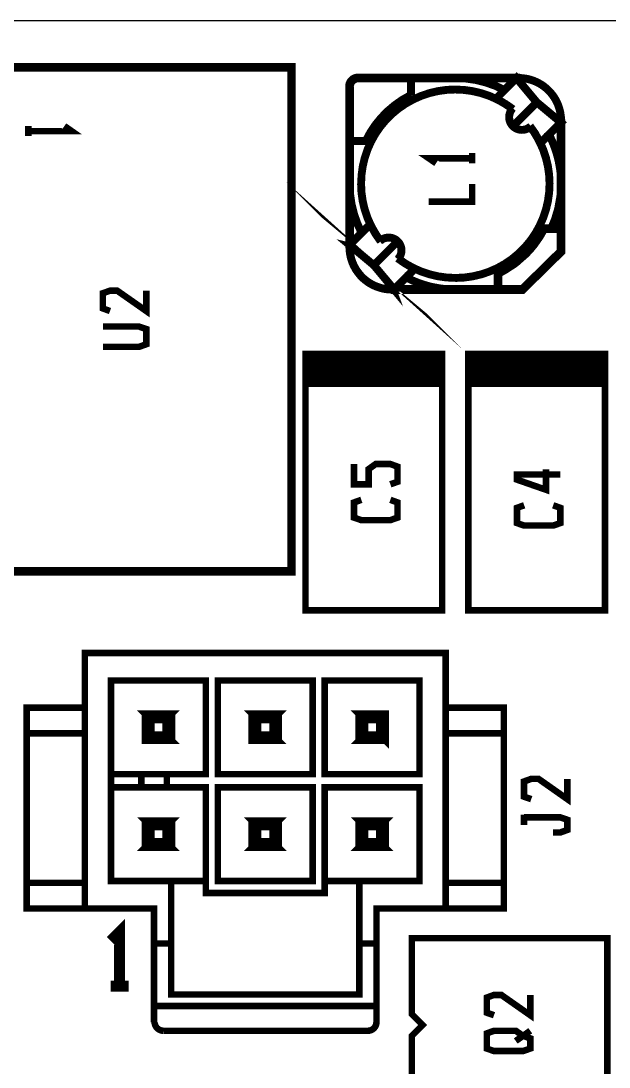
# Model space of a CAD drawing. Extents: x -20.8 to 79.2, y 1.7 to 41.7.
# Drawn here: x 26.84 to 40.6, y 17.26 to 41.74 of the extents above; entities that cross this region are included whole.
import ezdxf

# ---------------------------------------------------------------- set-up
doc = ezdxf.new("R2010")
doc.units = 0
doc.header["$MEASUREMENT"] = 0
doc.layers.add('22-313-0_AST', color=7, linetype='CONTINUOUS')

msp = doc.modelspace()

# ---------------------------------------------------------------- linework, layer by layer
at = {"layer": '22-313-0_AST'}
msp.add_line((79.16695160801075, 41.73524286837579), (-20.78204839198925, 41.73524286837579), dxfattribs=at)
for points, const_width in [([(25.47897160801075, 40.65066286837578), (25.27831160801075, 40.65574286837578), (25.27831160801075, 28.85998286837578), (33.17263160801075, 28.85998286837578), (33.17263160801075, 40.65066286837578), (25.47897160801075, 40.65066286837578)], 0.20066), ([(34.71441160801075, 40.38396286837578), (35.95139160801075, 40.38396286837578), (35.95139160801075, 40.01312286837578)], 0.1524), ([(34.72711160801074, 40.42714286837578), (38.43805160801075, 40.42714286837578), (38.43805160801075, 40.37380286837578), (34.71695160801075, 40.37380286837578)], 0.1524), ([(34.72965160801075, 40.42714286837578), (34.72965160801075, 40.41698286837578)], 0.1524), ([(35.98441160801075, 39.99280286837578), (35.98441160801075, 40.41698286837578), (34.72965160801075, 40.41698286837578)], 0.1524), ([(37.00549160801075, 40.41698286837578), (37.00295160801075, 40.38396286837578), (37.00803160801075, 40.38396286837578)], 0.1524), ([(37.92497160801074, 39.90898286837578), (38.43805160801075, 40.42460286837578), (38.92319160801075, 39.84294286837579), (39.50231160801075, 39.36034286837578), (38.98669160801075, 38.84726286837579)], 0.1524), ([(38.99685160801075, 38.90314286837578), (39.45151160801075, 39.35780286837578), (38.89779160801076, 39.82262286837578), (38.43551160801075, 40.37380286837578), (37.98085160801075, 39.91914286837579)], 0.1524), ([(38.48123160801075, 40.41698286837578), (38.41516560801075, 40.41482686837578)], 0.1524), ([(38.41519160801075, 40.41444286837579), (38.42281160801075, 40.38650286837578), (38.89525160801075, 39.82008286837578), (38.92319160801075, 39.84294286837579), (38.45329160801075, 40.40428286837578)], 0.1524), ([(39.47691160801075, 39.36034286837578), (39.47183160801075, 39.36288286837578), (38.91049160801075, 39.83278286837578), (38.43805160801075, 40.39666286837578), (38.43805160801075, 40.39920286837578), (38.45329160801075, 40.40428286837578), (38.46091160801075, 40.38396286837578)], 0.1524), ([(38.48377160801075, 40.39920286837578), (38.43809960801075, 40.39815286837578)], 0.1524), ([(38.48377160801075, 40.38396286837578), (38.46091760801075, 40.38369686837578)], 0.1524), ([(34.55693160801076, 40.20108286837578), (34.55693160801076, 36.49268286837578), (34.50359160801075, 36.49268286837578), (34.50359160801075, 40.20108286837578)], 0.1524), ([(34.51375160801075, 40.20362286837578), (34.51375160801075, 38.91076286837578), (34.90999160801076, 38.91076286837578), (34.90999160801076, 38.94378286837578), (34.54677160801074, 38.94378286837578), (34.54677160801074, 40.21378286837578)], 0.1524), ([(38.15357160801074, 40.09948286837578), (38.16881160801075, 40.12996286837578)], 0.1524), ([(38.33899160801075, 39.28668286837578), (38.36439160801076, 39.26128286837578), (38.92319160801075, 39.82008286837578), (38.89779160801076, 39.84548286837578), (38.33899160801075, 39.28668286837578)], 0.1524), ([(39.46167160801075, 39.38574286837579), (38.92065160801075, 39.84548286837578), (38.89779160801076, 39.82008286837578), (39.46421160801075, 39.34764286837579), (39.49215160801075, 39.33494286837578)], 0.1524), ([(39.45405160801075, 36.35298286837578), (39.45405160801075, 39.36034286837578), (39.50485160801075, 39.36034286837578), (39.50485160801075, 36.33012286837578)], 0.1524), ([(39.46167160801075, 39.38574286837579), (39.46103760801075, 39.40603486837578)], 0.1524), ([(39.47691160801075, 39.36034286837578), (39.47691160801075, 39.40606286837578)], 0.1524), ([(39.49215160801075, 39.33494286837578), (39.49447360801075, 39.40352286837578)], 0.1524), ([(27.01313160801075, 39.04030286837578), (27.01313160801075, 39.27652286837579)], 0.1524), ([(27.01313160801075, 39.15714286837579), (28.02913160801075, 39.15714286837579), (27.85895160801076, 39.27652286837579)], 0.1524), ([(38.74793160801075, 39.27398286837578), (38.76825160801075, 39.24858286837578), (38.75555160801075, 39.23588286837578)], 0.1524), ([(38.74539160801076, 39.25112286837578), (38.77079160801075, 39.27144286837579)], 0.1524), ([(38.75555160801075, 39.23588286837578), (38.76825160801075, 39.24858286837578)], 0.1524), ([(39.21021160801075, 39.08602286837579), (39.17973160801075, 39.07078286837578), (39.24069160801075, 38.94632286837578), (39.26101160801075, 38.90314286837578), (39.27879160801075, 38.85996286837578), (39.29657160801074, 38.81678286837578), (39.31181160801075, 38.77360286837578), (39.32959160801075, 38.72788286837578), (39.34229160801075, 38.68470286837578), (39.35753160801075, 38.63898286837578), (39.37023160801076, 38.59326286837578), (39.38293160801076, 38.54754286837579), (39.39563160801075, 38.50182286837578), (39.40579160801075, 38.45610286837578), (39.43119160801075, 38.31386286837579), (39.43881160801075, 38.26814286837578), (39.44389160801075, 38.21988286837578), (39.45151160801075, 38.17162286837578), (39.46167160801075, 37.92524286837578), (39.45913160801076, 37.79316286837578), (39.45151160801075, 37.70426286837579), (39.44897160801074, 37.66108286837578), (39.44389160801075, 37.61790286837578), (39.39817160801075, 37.36390286837578), (39.38801160801075, 37.32072286837578), (39.37531160801075, 37.28008286837578), (39.32705160801075, 37.11752286837578), (39.31181160801075, 37.07688286837578), (39.29657160801074, 37.03878286837578), (39.28133160801075, 37.00068286837578), (39.23053160801076, 36.88384286837578), (39.26101160801075, 36.87114286837578), (39.27879160801075, 36.90924286837578), (39.31181160801075, 36.98798286837578), (39.32705160801075, 37.02608286837578), (39.34229160801075, 37.06672286837578), (39.35753160801075, 37.10736286837579), (39.40833160801076, 37.27246286837578), (39.41849160801075, 37.31310286837578), (39.42865160801075, 37.35628286837578), (39.43881160801075, 37.39946286837579), (39.44897160801074, 37.44010286837578), (39.46421160801075, 37.52646286837579), (39.46929160801075, 37.56964286837578), (39.47691160801075, 37.61536286837578), (39.48199160801075, 37.65854286837578), (39.48453160801076, 37.70172286837578), (39.49215160801075, 37.79062286837578), (39.49469160801075, 37.92778286837578), (39.48199160801075, 38.17416286837578), (39.47691160801075, 38.22242286837578), (39.47183160801075, 38.27322286837578), (39.46421160801075, 38.32148286837578), (39.41595160801075, 38.55770286837578), (39.40325160801075, 38.60342286837578), (39.38801160801075, 38.64914286837578), (39.37531160801075, 38.69486286837579), (39.36007160801075, 38.74058286837578), (39.30927160801075, 38.87266286837578), (39.29149160801075, 38.91584286837578), (39.27117160801075, 38.95902286837578), (39.21021160801075, 39.08602286837579)], 0.1524), ([(34.89475160801075, 38.93362286837579), (34.92523160801075, 38.91838286837578)], 0.1524), ([(37.39919160801075, 38.64152286837578), (37.39919160801075, 38.40530286837578)], 0.1524), ([(37.39919160801075, 38.52214286837578), (36.38319160801075, 38.52214286837578), (36.55337160801074, 38.40530286837578)], 0.1524), ([(34.53153160801075, 36.49268286837578), (34.53407160801075, 36.49014286837578), (35.09795160801075, 36.02024286837578), (35.08525160801075, 36.03294286837578), (35.11065160801075, 36.01008286837578), (35.66691160801075, 36.56634286837578), (35.64405160801075, 36.59174286837578), (35.08525160801075, 36.03294286837578)], 0.1524), ([(34.54677160801074, 37.92778286837578), (34.51375160801075, 37.92524286837578)], 0.1524), ([(34.51375160801075, 37.92524286837578), (34.51375160801075, 37.92270286837578)], 0.1524), ([(34.54677160801074, 37.92778286837578), (34.54676760801075, 37.92270286837578)], 0.1524), ([(37.39919160801075, 37.92270286837578), (37.39919160801075, 37.50614286837578), (36.38319160801075, 37.50614286837578)], 0.1524), ([(35.08779160801075, 36.00754286837579), (34.50613160801075, 36.49268286837578), (35.01921160801075, 37.00576286837578), (35.03953160801075, 36.96766286837578)], 0.1524), ([(35.01159160801075, 36.94988286837578), (34.55693160801076, 36.49522286837578), (35.10811160801074, 36.03294286837578), (35.57293160801076, 35.47922286837578), (36.02759160801075, 35.93388286837578)], 0.1524), ([(38.03165160801075, 35.83482286837578), (37.98085160801075, 35.83482286837578), (37.98085160801075, 35.42588286837578), (38.58537160801075, 35.42588286837578), (39.50485160801075, 36.33012286837578), (39.50485160801075, 36.90416286837578), (39.05781160801074, 36.90416286837578), (39.02225160801075, 36.83558286837578), (38.99177160801074, 36.78224286837578), (38.89525160801075, 36.62984286837578), (38.86223160801075, 36.58158286837578), (38.75047160801075, 36.43934286837578), (38.70983160801075, 36.39362286837578), (38.66919160801076, 36.35044286837579), (38.62855160801075, 36.30726286837579), (38.58537160801075, 36.26408286837578), (38.54219160801075, 36.22344286837578), (38.49647160801074, 36.18534286837578), (38.40503160801075, 36.10914286837578), (38.35677160801075, 36.07358286837578), (38.15357160801074, 35.94150286837578), (38.10277160801075, 35.91102286837578), (38.04943160801076, 35.88308286837578), (37.99355160801075, 35.85768286837578), (38.01641160801075, 35.80942286837578), (38.12817160801075, 35.86784286837578), (38.18151160801075, 35.89832286837579), (38.38725160801075, 36.03294286837578), (38.43551160801075, 36.06850286837578), (38.66665160801075, 36.27170286837578), (38.70729160801076, 36.31488286837578), (38.75047160801075, 36.36060286837578), (38.79111160801074, 36.40632286837578), (38.82921160801074, 36.45458286837578), (38.86731160801074, 36.50030286837578), (38.97399160801076, 36.65270286837578), (39.00701160801075, 36.70350286837578), (39.03749160801075, 36.75684286837578), (39.06797160801074, 36.81018286837578), (39.08829160801075, 36.85082286837578), (39.45405160801075, 36.85082286837578), (39.45405160801075, 36.35298286837578), (38.56505160801075, 35.47922286837578), (38.03165160801075, 35.47922286837578), (38.03165160801075, 35.83482286837578)], 0.1524), ([(34.79823160801075, 36.76700286837578), (34.82871160801075, 36.78224286837578)], 0.1524), ([(34.54677160801074, 36.46982286837578), (34.52645160801075, 36.47490286837578), (35.08779160801075, 36.00754286837579), (35.09795160801075, 36.02024286837578), (35.56785160801075, 35.45636286837578), (35.57039160801075, 35.45382286837578)], 0.1524), ([(34.51375160801075, 36.51554286837578), (34.51142960801075, 36.44696286837578)], 0.1524), ([(36.08347160801075, 35.94404286837578), (35.57039160801075, 35.42842286837578), (35.08779160801075, 36.00754286837579), (35.10811160801074, 36.03294286837578), (34.54169160801075, 36.50538286837578), (34.51375160801075, 36.51554286837578)], 0.1524), ([(34.53153160801075, 36.49268286837578), (34.53048160801075, 36.44696286837578)], 0.1524), ([(34.54677160801074, 36.46982286837578), (34.54650560801075, 36.44696286837578)], 0.1524), ([(35.23765160801075, 36.58412286837578), (35.26305160801075, 36.60190286837578)], 0.1524), ([(35.24019160801075, 36.60444286837578), (35.26051160801075, 36.57904286837579)], 0.1524), ([(35.68215160801075, 36.16248286837578), (35.65675160801075, 36.18280286837578)], 0.1524), ([(35.65929160801075, 36.15994286837579), (35.67961160801075, 36.18534286837578)], 0.1524), ([(35.59325160801075, 35.43604286837579), (35.58309160801075, 35.46398286837578), (35.11065160801075, 36.03040286837578), (35.08525160801075, 36.01008286837578), (35.55261160801075, 35.44874286837578), (35.54499160801075, 35.46906286837579)], 0.1524), ([(37.00295160801075, 35.43604286837579), (37.00549160801075, 35.46906286837579), (36.75911160801075, 35.47922286837578), (36.66259160801075, 35.49192286837578), (36.61433160801076, 35.49954286837578), (36.47463160801075, 35.52494286837578), (36.42891160801075, 35.53510286837578), (36.38319160801075, 35.54780286837578), (36.29175160801075, 35.57320286837578), (36.24603160801075, 35.58844286837579), (36.20285160801075, 35.60114286837578), (36.11395160801075, 35.63416286837578), (36.07077160801074, 35.65194286837578), (35.98441160801075, 35.69004286837578), (35.85995160801075, 35.75100286837578), (35.84471160801075, 35.72052286837578), (35.97171160801075, 35.65956286837579), (36.01489160801075, 35.63924286837578), (36.05807160801075, 35.62146286837579), (36.19015160801075, 35.57066286837578), (36.23587160801075, 35.55542286837578), (36.28159160801075, 35.54272286837578), (36.32731160801075, 35.52748286837578), (36.37303160801076, 35.51478286837578), (36.61179160801075, 35.46652286837578), (36.66005160801075, 35.45890286837578), (36.75657160801074, 35.44874286837578), (37.00295160801075, 35.43604286837579)], 0.1524), ([(29.77411160801075, 35.42334286837578), (29.77411160801075, 34.94836286837578), (29.09593160801075, 35.42334286837578), (28.92575160801075, 35.42334286837578), (28.75811160801075, 35.36492286837579), (28.75811160801075, 35.00932286837578), (28.92575160801075, 34.94836286837578)], 0.1524), ([(35.52467160801075, 35.46906286837579), (35.54498560801075, 35.46927086837578)], 0.1524), ([(35.52467160801075, 35.45128286837578), (35.57045960801074, 35.45233286837578)], 0.1524), ([(35.52467160801075, 35.43350286837578), (35.59326560801075, 35.43582486837578)], 0.1524), ([(38.56505160801075, 35.47922286837578), (35.57039160801075, 35.47922286837578), (35.57039160801075, 35.42588286837578), (38.58537160801075, 35.42588286837578)], 0.1524), ([(28.75811160801075, 34.58514286837578), (29.60393160801075, 34.58514286837578), (29.77411160801075, 34.52672286837578), (29.77411160801075, 34.17112286837578), (29.60393160801075, 34.11016286837578), (28.75811160801075, 34.11016286837578)], 0.1524), ([(33.49775160801075, 33.94506286837579), (33.49775160801075, 27.94558286837578), (36.69815160801075, 27.94558286837578), (36.69815160801075, 33.94506286837579), (33.49775160801075, 33.94506286837579)], 0.1524), ([(36.69815160801075, 33.94506286837579), (33.49775160801075, 33.94506286837579)], 0.1524), ([(37.30775160801075, 33.94506286837579), (37.30775160801075, 27.94558286837578), (40.50815160801075, 27.94558286837578), (40.50815160801075, 33.94506286837579), (37.30775160801075, 33.94506286837579)], 0.1524), ([(40.50815160801075, 33.94506286837579), (37.30775160801075, 33.94506286837579)], 0.1524), ([(36.69815160801075, 33.84600286837578), (33.49775160801075, 33.84600286837578)], 0.1524), ([(36.69815160801075, 33.74440286837578), (33.49775160801075, 33.74440286837578)], 0.1524), ([(40.50815160801075, 33.84600286837578), (37.30775160801075, 33.84600286837578)], 0.1524), ([(40.50815160801075, 33.74440286837578), (37.30775160801075, 33.74440286837578)], 0.1524), ([(36.69815160801075, 33.64534286837578), (33.49775160801075, 33.64534286837578)], 0.1524), ([(36.69815160801075, 33.54374286837579), (33.49775160801075, 33.54374286837579)], 0.1524), ([(40.50815160801075, 33.64534286837578), (37.30775160801075, 33.64534286837578)], 0.1524), ([(40.50815160801075, 33.54374286837579), (37.30775160801075, 33.54374286837579)], 0.1524), ([(36.69815160801075, 33.44468286837578), (33.49775160801075, 33.44468286837578)], 0.1524), ([(36.69815160801075, 33.34562286837578), (33.49775160801075, 33.34562286837578)], 0.1524), ([(36.69815160801075, 33.24402286837578), (33.49775160801075, 33.24402286837578)], 0.1524), ([(40.50815160801075, 33.44468286837578), (37.30775160801075, 33.44468286837578)], 0.1524), ([(40.50815160801075, 33.34562286837578), (37.30775160801075, 33.34562286837578)], 0.1524), ([(40.50815160801075, 33.24402286837578), (37.30775160801075, 33.24402286837578)], 0.1524), ([(35.48403160801075, 30.89452286837578), (35.65167160801074, 30.95294286837578), (35.65167160801074, 31.30854286837578), (35.48403160801075, 31.36950286837578), (35.14367160801075, 31.36950286837578), (34.97603160801076, 31.25012286837578), (34.97603160801076, 30.89452286837578), (34.63567160801075, 30.89452286837578), (34.63567160801075, 31.36950286837578)], 0.1524), ([(39.12385160801075, 31.24250286837578), (39.12385160801075, 30.76752286837578), (38.44567160801075, 31.00374286837578), (38.44567160801075, 31.12312286837578), (39.46167160801075, 31.12312286837578)], 0.1524), ([(35.48403160801075, 30.53130286837578), (35.65167160801074, 30.47034286837578), (35.65167160801074, 30.11474286837578), (35.48403160801075, 30.05632286837578), (34.80585160801075, 30.05632286837578), (34.63567160801075, 30.11474286837578), (34.63567160801075, 30.47034286837578), (34.80585160801075, 30.53130286837578)], 0.1524), ([(39.29403160801076, 30.40430286837578), (39.46167160801075, 30.34334286837578), (39.46167160801075, 29.98774286837578), (39.29403160801076, 29.92932286837578), (38.61585160801075, 29.92932286837578), (38.44567160801075, 29.98774286837578), (38.44567160801075, 30.34334286837578), (38.61585160801075, 30.40430286837578)], 0.1524), ([(28.33647160801075, 21.57018286837578), (26.97757160801075, 21.57018286837578), (26.97757160801075, 20.97074286837578), (28.33647160801075, 20.97074286837578), (28.33647160801075, 26.94990286837578), (36.77689160801075, 26.94990286837578), (36.77689160801075, 20.97074286837578), (35.15891160801075, 20.97074286837578), (35.15891160801075, 20.15032286837578), (34.75759160801076, 20.15032286837578), (34.75759160801076, 18.95906286837578), (30.35831160801075, 18.95906286837578), (30.35831160801075, 20.15032286837578), (30.35831160801075, 21.61590286837578), (28.94861160801075, 21.61590286837578), (28.94861160801075, 26.30474286837578), (31.16857160801075, 26.30474286837578), (31.16857160801075, 24.11526286837578), (30.25671160801075, 24.11526286837578), (30.25671160801075, 23.80538286837578), (31.16857160801075, 23.80538286837578), (31.16857160801075, 21.33396286837578), (33.94733160801076, 21.33396286837578), (33.94733160801076, 23.80538286837578), (36.16729160801075, 23.80538286837578), (36.16729160801075, 21.61590286837578), (34.75759160801076, 21.61590286837578), (34.75759160801076, 20.15032286837578)], 0.1524), ([(33.66793160801075, 26.30474286837578), (31.44797160801075, 26.30474286837578), (31.44797160801075, 24.11526286837578), (33.66793160801075, 24.11526286837578), (33.66793160801075, 26.30474286837578)], 0.1524), ([(36.16729160801075, 26.30474286837578), (33.94733160801076, 26.30474286837578), (33.94733160801076, 24.11526286837578), (36.16729160801075, 24.11526286837578), (36.16729160801075, 26.30474286837578)], 0.1524), ([(28.33647160801075, 25.66974286837578), (26.97757160801075, 25.66974286837578), (26.97757160801075, 25.07030286837578), (26.97757160801075, 21.57018286837578)], 0.1524), ([(38.13833160801075, 25.07030286837578), (38.13833160801075, 25.66974286837578), (36.77689160801075, 25.66974286837578)], 0.1524), ([(29.74109160801076, 25.52750286837578), (29.74109160801076, 24.89250286837578), (30.37609160801075, 24.89250286837578), (30.22623160801075, 25.04236286837578), (30.22623160801075, 25.37764286837578), (30.37609160801075, 25.52750286837578), (29.74109160801076, 25.52750286837578), (29.89095160801075, 25.37764286837578), (29.89095160801075, 25.04236286837578), (30.22623160801075, 25.04236286837578)], 0.1524), ([(29.89095160801075, 25.37764286837578), (30.22623160801075, 25.37764286837578)], 0.1524), ([(30.37609160801075, 25.52750286837578), (30.37609160801075, 24.89250286837578)], 0.1524), ([(32.24045160801075, 25.52750286837578), (32.24045160801075, 24.89250286837578), (32.87545160801075, 24.89250286837578), (32.72559160801075, 25.04236286837578), (32.72559160801075, 25.37764286837578), (32.87545160801075, 25.52750286837578), (32.24045160801075, 25.52750286837578), (32.39031160801075, 25.37764286837578), (32.39031160801075, 25.04236286837578), (32.72559160801075, 25.04236286837578)], 0.1524), ([(32.39031160801075, 25.37764286837578), (32.72559160801075, 25.37764286837578)], 0.1524), ([(32.87545160801075, 25.52750286837578), (32.87545160801075, 24.89250286837578)], 0.1524), ([(35.22495160801075, 25.04236286837578), (35.37481160801075, 24.89250286837578), (35.37481160801075, 25.52750286837578), (34.73981160801075, 25.52750286837578), (34.88967160801074, 25.37764286837578), (34.88967160801074, 25.04236286837578), (35.22495160801075, 25.04236286837578), (35.22495160801075, 25.37764286837578), (34.88967160801074, 25.37764286837578)], 0.1524), ([(34.73981160801075, 25.52750286837578), (34.73981160801075, 24.89250286837578)], 0.1524), ([(35.37481160801075, 25.52750286837578), (35.22495160801075, 25.37764286837578)], 0.1524), ([(28.33647160801075, 25.07030286837578), (26.97757160801075, 25.07030286837578)], 0.1524), ([(29.74109160801076, 24.89250286837578), (29.89095160801075, 25.04236286837578)], 0.1524), ([(32.24045160801075, 24.89250286837578), (32.39031160801075, 25.04236286837578)], 0.1524), ([(35.37481160801075, 24.89250286837578), (34.73981160801075, 24.89250286837578), (34.88967160801074, 25.04236286837578)], 0.1524), ([(36.77689160801075, 25.07030286837578), (38.13833160801075, 25.07030286837578), (38.13833160801075, 21.57018286837578), (38.13833160801075, 20.97074286837578), (36.77689160801075, 20.97074286837578)], 0.1524), ([(28.94861160801075, 23.80538286837578), (29.65727160801075, 23.80538286837578), (29.65727160801075, 24.11526286837578), (30.25671160801075, 24.11526286837578)], 0.1524), ([(28.94861160801075, 24.11526286837578), (29.65727160801075, 24.11526286837578)], 0.1524), ([(39.62677160801075, 24.00350286837578), (39.62677160801075, 23.52852286837578), (38.95113160801075, 24.00350286837578), (38.78095160801075, 24.00350286837578), (38.61077160801074, 23.94254286837578), (38.61077160801074, 23.58694286837578), (38.78095160801075, 23.52852286837578)], 0.1524), ([(30.25671160801075, 23.80538286837578), (29.65727160801075, 23.80538286837578)], 0.1524), ([(33.66793160801075, 21.61590286837578), (33.66793160801075, 23.80538286837578), (31.44797160801075, 23.80538286837578), (31.44797160801075, 21.61590286837578), (33.66793160801075, 21.61590286837578)], 0.1524), ([(30.22623160801075, 22.54300286837578), (30.37609160801075, 22.39314286837578), (29.74109160801076, 22.39314286837578), (29.89095160801075, 22.54300286837578), (30.22623160801075, 22.54300286837578), (30.22623160801075, 22.87828286837578), (30.37609160801075, 23.02814286837578), (29.74109160801076, 23.02814286837578), (29.89095160801075, 22.87828286837578), (30.22623160801075, 22.87828286837578)], 0.1524), ([(29.74109160801076, 23.02814286837578), (29.74109160801076, 22.39314286837578)], 0.1524), ([(30.37609160801075, 23.02814286837578), (30.37609160801075, 22.39314286837578)], 0.1524), ([(32.72559160801075, 22.54300286837578), (32.87545160801075, 22.39314286837578), (32.24045160801075, 22.39314286837578), (32.39031160801075, 22.54300286837578), (32.72559160801075, 22.54300286837578), (32.72559160801075, 22.87828286837578), (32.87545160801075, 23.02814286837578), (32.24045160801075, 23.02814286837578), (32.39031160801075, 22.87828286837578), (32.72559160801075, 22.87828286837578)], 0.1524), ([(32.24045160801075, 23.02814286837578), (32.24045160801075, 22.39314286837578)], 0.1524), ([(32.87545160801075, 23.02814286837578), (32.87545160801075, 22.39314286837578)], 0.1524), ([(35.22495160801075, 22.54300286837578), (35.37481160801075, 22.39314286837578), (34.73981160801075, 22.39314286837578), (34.88967160801074, 22.54300286837578), (35.22495160801075, 22.54300286837578), (35.22495160801075, 22.87828286837578), (35.37481160801075, 23.02814286837578), (34.73981160801075, 23.02814286837578), (34.88967160801074, 22.87828286837578), (35.22495160801075, 22.87828286837578)], 0.1524), ([(34.73981160801075, 23.02814286837578), (34.73981160801075, 22.39314286837578)], 0.1524), ([(35.37481160801075, 23.02814286837578), (35.37481160801075, 22.39314286837578)], 0.1524), ([(38.61077160801074, 23.16530286837578), (38.61077160801074, 22.92654286837578)], 0.1524), ([(39.28895160801076, 22.74874286837578), (39.45913160801076, 22.74874286837578), (39.62677160801075, 22.80970286837578), (39.62677160801075, 23.04592286837578), (39.45913160801076, 23.10434286837578), (38.61077160801074, 23.10434286837578)], 0.1524), ([(29.89095160801075, 22.54300286837578), (29.89095160801075, 22.87828286837578)], 0.1524), ([(32.39031160801075, 22.54300286837578), (32.39031160801075, 22.87828286837578)], 0.1524), ([(34.88967160801074, 22.54300286837578), (34.88967160801074, 22.87828286837578)], 0.1524), ([(30.35831160801075, 21.61590286837578), (31.16857160801075, 21.61590286837578)], 0.1524), ([(33.94733160801076, 21.61590286837578), (34.75759160801076, 21.61590286837578)], 0.1524), ([(36.77689160801075, 21.57018286837578), (38.13833160801075, 21.57018286837578)], 0.1524), ([(28.33647160801075, 20.97074286837578), (29.95699160801075, 20.97074286837578), (29.95699160801075, 20.15032286837578), (29.95699160801075, 18.68982286837578)], 0.1524), ([(29.14927160801075, 19.15464286837578), (29.14927160801075, 20.42464286837578), (28.93845160801075, 20.21382286837578)], 0.254), ([(40.55895160801075, 16.21332286837578), (35.98695160801075, 16.21332286837578), (35.98695160801075, 17.99132286837578), (36.24095160801075, 18.24532286837578), (35.98695160801075, 18.49932286837578), (35.98695160801075, 20.27732286837578), (40.55895160801075, 20.27732286837578), (40.55895160801075, 16.21332286837578)], 0.1524), ([(30.35831160801075, 20.15032286837578), (29.95699160801075, 20.15032286837578)], 0.1524), ([(35.15891160801075, 20.15032286837578), (35.15891160801075, 18.68982286837578)], 0.1524), ([(29.36263160801075, 19.15464286837578), (28.93845160801075, 19.15464286837578)], 0.254), ([(38.75809160801075, 18.94890286837578), (38.75809160801075, 18.47392286837578), (38.07991160801075, 18.94890286837578), (37.90973160801075, 18.94890286837578), (37.74209160801075, 18.88794286837578), (37.74209160801075, 18.53234286837578), (37.90973160801075, 18.47392286837578)], 0.1524), ([(35.15891160801075, 18.31136286837578), (35.15891160801075, 18.68982286837578), (29.95699160801075, 18.68982286837578), (29.95699160801075, 18.31136286837578)], 0.1524), ([(30.17035160801075, 18.11070286837578), (34.95825160801075, 18.11070286837578)], 0.1524), ([(38.58791160801075, 17.63572286837578), (38.75809160801075, 17.69414286837578), (38.75809160801075, 17.93290286837578), (38.58791160801075, 17.99132286837578), (38.41773160801075, 18.11070286837578), (37.90973160801075, 18.11070286837578), (37.74209160801075, 18.04974286837578), (37.74209160801075, 17.69414286837578), (37.90973160801075, 17.63572286837578), (38.58791160801075, 17.63572286837578)], 0.1524), ([(38.41773160801075, 17.87194286837578), (38.75809160801075, 18.11070286837578)], 0.1524)]:
    msp.add_lwpolyline(points, dxfattribs=dict(at, const_width=const_width))
at = {"layer": '22-313-0_AST', "const_width": 0.1524}
for points in [[(34.72965160801075, 40.42714286837578, 0.4142136), (34.50359160801075, 40.20108286837578)], [(34.72965160801075, 40.41698286837578, 0.4107693), (34.51375160801075, 40.20362286837578)], [(34.71441160801075, 40.38396286837578, 0.3702317), (34.54677160801074, 40.21378286837578)], [(34.71695160801075, 40.37380286837578, 0.3928793), (34.55693160801076, 40.20108286837578)], [(38.16881160801075, 40.12996286837578, 0.1222351), (37.00803160801075, 40.41804286837579)], [(38.15357160801074, 40.09948286837578, 0.1221929), (37.00803160801075, 40.38367886837578)], [(39.49469160801075, 39.40352286837578, 0.4142136), (38.48123160801075, 40.41698286837578)], [(39.47691160801075, 39.40606286837578, 0.4142136), (38.48377160801075, 40.39920286837578)], [(39.46167160801075, 39.40606286837578, 0.4142136), (38.48377160801075, 40.38396286837578)], [(37.00549160801075, 40.14774286837579, 0.4142136), (34.78553160801076, 37.92778286837578)], [(37.00295160801075, 40.11472286837578, 0.4142136), (34.81601160801075, 37.92778286837578)], [(38.31359160801075, 39.67784286837578, 0.1620988), (37.00295160801075, 40.11421486837578)], [(38.36185160801075, 39.68292286837578, 0.165982), (37.00549160801075, 40.14594086837578)], [(35.95139160801075, 40.01312286837578, 0.1655132), (34.89399960801075, 38.93398286837578)], [(35.98441160801075, 39.99280286837578, 0.1677032), (34.92449760801075, 38.91873286837578)], [(38.31359160801075, 39.67784286837578, 0.0516994), (37.92513360801075, 39.90933286837578)], [(38.36185160801075, 39.68292286837578, 0.0504853), (37.98101960801075, 39.91948886837578)], [(38.31359160801075, 39.67784286837578, 0.1664185), (38.24751160801075, 39.48480286837578)], [(38.31359160801075, 39.67784286837578, 0.1664185), (38.24751160801075, 39.48480286837578)], [(38.36185160801075, 39.68292286837578, 0.1972575), (38.28052760801075, 39.48480286837578)], [(38.36185160801075, 39.68292286837578, 0.1972575), (38.28052760801075, 39.48480286837578)], [(38.24755160801075, 39.48480286837578, 0.4142136), (38.56251160801074, 39.16984286837578)], [(38.28057160801075, 39.48480286837578, 0.4142136), (38.56251160801074, 39.20286286837578)], [(38.28057160801075, 39.48480286837578, 0.4142136), (38.56251160801074, 39.20286286837578)], [(38.56251160801074, 39.20286286837578, 0.197256), (38.76059960801075, 39.28417286837578)], [(38.56251160801074, 39.20286286837578, 0.1823261), (38.74871160801075, 39.27309486837578)], [(38.56251160801074, 39.16984286837578, 0.1810753), (38.76937160801074, 39.24729486837578)], [(38.56251160801074, 39.16984286837578, 0.1664167), (38.75552560801075, 39.23591286837578)], [(38.98669160801075, 38.84726286837579, 0.054636), (38.74379760801074, 39.24990686837578)], [(39.19243160801076, 37.92524286837578, 0.1620988), (38.75595760801075, 39.23618686837578)], [(39.22545160801075, 37.92778286837578, 0.1658023), (38.76247760801075, 39.28556686837578)], [(38.99685160801075, 38.90314286837578, 0.0493591), (38.76993760801075, 39.27079086837578)], [(34.51375160801075, 37.92270286837578, 0.1216549), (34.79905960801074, 36.76743686837578)], [(34.54677160801074, 37.92270286837578, 0.1218502), (34.82886760801075, 36.78232486837578)], [(34.78299160801075, 37.92778286837578, 0.1639217), (35.23606760801076, 36.58291886837578)], [(34.81601160801075, 37.92778286837578, 0.1642446), (35.26350560801075, 36.60224886837578)], [(37.00295160801075, 35.70528286837578, 0.4142136), (39.22545160801075, 37.92778286837578)], [(37.00549160801075, 35.73830286837578, 0.4142136), (39.19243160801076, 37.92524286837578)], [(35.01159160801075, 36.94988286837578, 0.0505341), (35.24832960801076, 36.56928286837578)], [(35.03953160801075, 36.96766286837578, 0.0471366), (35.25310360801075, 36.61730086837579)], [(35.44593160801075, 36.68318286837578, 0.1810777), (35.23906960801076, 36.60572886837578)], [(35.44593160801075, 36.65016286837579, 0.1972586), (35.24784160801075, 36.56885086837578)], [(35.44593160801075, 36.68318286837578, 0.166419), (35.25291560801075, 36.61711086837578)], [(35.44593160801075, 36.65016286837579, 0.1823287), (35.25972960801075, 36.57992886837578)], [(35.76089160801075, 36.36822286837578, 0.4142136), (35.44593160801075, 36.68318286837578)], [(35.76089160801075, 36.36822286837578, 0.4142136), (35.44593160801075, 36.68318286837578)], [(35.72787160801074, 36.36822286837578, 0.4142136), (35.44593160801075, 36.65016286837579)], [(35.72787160801074, 36.36822286837578, 0.4142136), (35.44593160801075, 36.65016286837579)], [(34.51121160801075, 36.44696286837578, 0.4142136), (35.52467160801075, 35.43350286837578)], [(34.52899160801076, 36.44696286837578, 0.4142136), (35.52467160801075, 35.45128286837578)], [(34.54677160801074, 36.44696286837578, 0.4142136), (35.52467160801075, 35.46906286837579)], [(35.64659160801075, 36.17010286837578, 0.1972575), (35.72791560801075, 36.36822286837578)], [(35.64659160801075, 36.17010286837578, 0.1658023), (37.00295160801075, 35.70761486837578)], [(35.65675160801075, 36.18280286837578, 0.1823268), (35.72668960801075, 36.36822286837578)], [(35.65929160801075, 36.15994286837579, 0.0490281), (36.02713560801075, 35.93295286837578)], [(35.67961160801075, 36.18534286837578, 0.0537043), (36.08279160801075, 35.94257886837578)], [(35.68215160801075, 36.16248286837578, 0.1810765), (35.75918560801075, 36.36822286837578)], [(35.69485160801075, 36.17518286837578, 0.1664185), (35.76093160801076, 36.36822286837578)], [(35.69485160801075, 36.17518286837578, 0.1620988), (37.00549160801075, 35.73881086837578)], [(29.96715160801075, 18.31390286837578, 0.3932047), (30.17035160801075, 18.11070286837578)], [(34.95825160801075, 18.11070286837578, 0.4142136), (35.15891160801075, 18.31136286837578)]]:
    msp.add_lwpolyline(points, format="xyb", dxfattribs=at)

doc.saveas('drawing.dxf')
